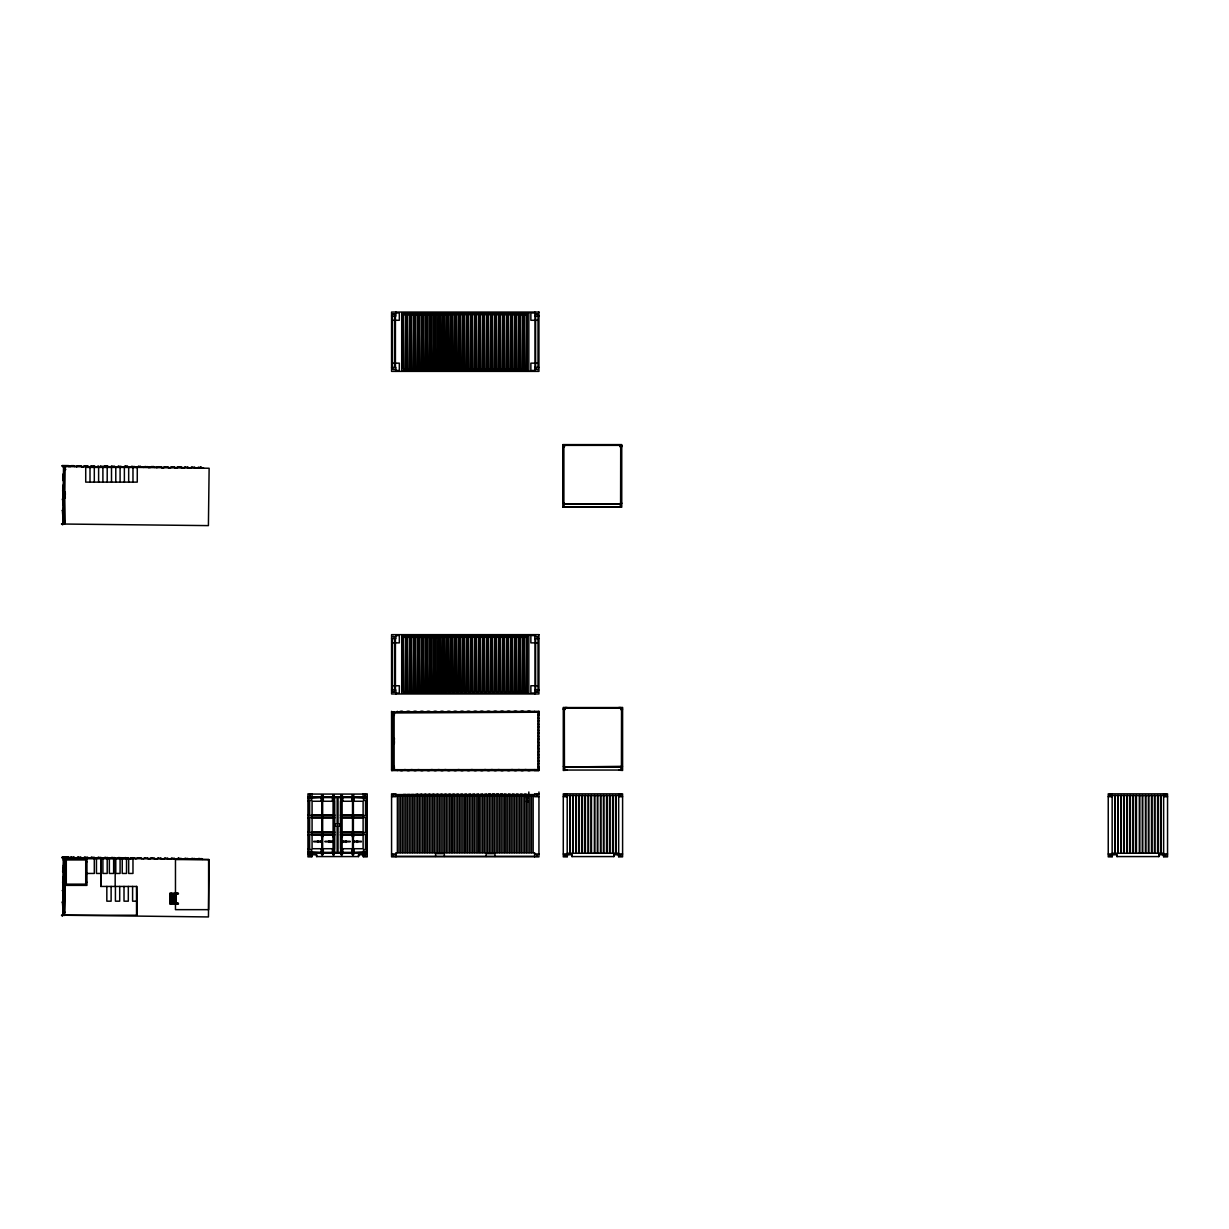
<?xml version="1.0" encoding="UTF-8"?>
<svg xmlns="http://www.w3.org/2000/svg" width="1229" height="1229" viewBox="0 0 1229 1229"><rect width="100%" height="100%" fill="white"/><g stroke="black" fill="none" stroke-linecap="round" stroke-linejoin="round"><path stroke-width="1.5" d="M64.968 466.329L62.157 465.637L63.862 466.528L62.602 466.39M63.708 496.393L63.754 494.043L62.894 494.043L62.879 496.163L63.739 496.163M62.848 521.511L63.524 523.769L62.956 520.804L64.953 520.819L64.277 524.03M62.894 510.035L63.785 509.497L62.203 510.358L63.754 511.648L62.879 511.648M63.555 491.431L63.14 490.033C61.066 490.709 65.444 493.505 63.724 498.759L63.032 498.221L63.923 498.006M63.155 497.714L63.017 496.424M63.017 496.117L63.048 494.043M63.294 492.199L63.954 491.032M63.247 480.923L63.416 480.923M63.263 479.31C65.352 478.05 61.727 479.756 64.092 479.756M62.925 523.093L63.171 495.717L63.954 495.717L62.925 523.093L64.922 523.17M63.263 494.703L63.509 467.327L64.277 467.327L63.263 494.703L65.26 494.795M64.185 469.616L63.493 466.651L64.169 468.91M64.676 523.907L64.707 466.544L65.629 469.632M64.292 523.108L64.953 520.819M64.599 498.022L65.245 495.733L65.291 498.022L64.323 498.098L64.753 520.743M64.63 494.719L64.584 492.43M64.937 469.632L64.891 467.343M64.261 469.616L65.552 469.708L64.661 469.708L64.4 492.353L65.291 492.43L65.337 494.719L64.553 494.719M65.398 857.873L64.722 915.236L208.454 916.942L209.13 859.578L62.141 857.719C65.229 855.476 60.206 859.317 65.675 857.658L64.277 915.359M62.141 857.719L63.539 857.627L62.249 857.627L62.956 856.966M62.679 914.975L63.462 912.824M63.724 901.994L62.909 900.811C62.833 900.857 61.65 902.777 62.879 902.977M63.77 882.99L63.14 881.362C61.051 882.053 65.444 884.819 63.724 890.088L63.739 889.55M63.155 889.043L63.017 887.753M63.247 872.252L63.416 872.252M63.263 870.639C65.89 869.087 60.82 871.146 63.247 871.714M63.355 858.088L63.324 860.192L64.169 860.239M65.029 915.236L62.925 914.422L63.247 887.046L62.817 915.098L62.956 912.133L64.953 912.148L64.062 912.072L64.323 889.427L65.214 889.35M64.553 886.048L63.263 886.032L63.493 857.965L64.185 860.945M68.486 466.574L68.594 465.607L62.249 465.545M69.362 466.59L67.795 465.699L70.314 466.498L71.973 465.653L70.314 466.498M64.292 914.437L64.246 912.148M64.599 889.35L65.245 887.061L63.247 886.969M64.63 886.048L64.584 883.759M64.891 858.672L65.552 860.961M67.887 857.811L67.902 856.936M68.486 857.903L68.594 856.936L62.249 856.874M69.362 857.919L67.795 857.903L68.594 856.936M100.962 873.312L100.809 886.447L136.895 886.447L137.202 915.236L64.676 915.236M101.27 873.312L100.809 886.447L101.101 858.303L102.284 858.211L100.64 857.32M203.707 468.203L200.388 467.189L202.032 468.08M64.707 466.544L209.13 468.249L208.408 525.613L61.465 524L63.324 524.015M309.647 851.712L321.906 852.373M63.094 882.453L63.954 882.361M312.058 854.985L311.859 856.582M316.514 854.985L316.575 856.582L358.607 856.582L358.668 854.985M567.337 856.582L567.399 854.985M614.024 854.985L613.947 856.582L571.915 856.582L571.854 854.985M1112.291 856.582L1112.368 854.985M1158.978 854.985L1158.916 856.582L1116.884 856.582L1116.808 854.985M63.908 480.401L64.185 473.933L63.34 473.918L62.817 479.663M63.201 485.194L63.739 490.817L64.046 485.209L63.201 485.194L63.063 491.416M63.708 479.54L64.185 473.933M63.601 490.801L64.046 485.209M64.092 871.084L64.046 865.247L62.802 871.023M63.908 871.714L63.34 865.247M63.078 882.145L63.201 876.523L64.046 876.538L63.063 882.745M62.295 915.805L61.465 915.328L64.983 915.359M61.849 524L62.648 524.844L62.479 523.892M63.847 499.42L62.725 499.588L63.493 499.85M63.724 510.696C64.231 526.795 61.604 506.532 63.37 511.126M63.862 890.718L62.541 890.702M62.172 915.636L62.479 915.221M63.201 871.469L63.739 870.608M403.312 794.533L406.123 794.533M407.337 794.533L410.163 794.533M411.377 794.533L414.188 794.533M415.417 794.533L417.875 793.965M419.458 794.533L421.9 793.965M423.483 794.533L425.941 793.965M427.523 794.533L429.981 793.965M431.563 794.533L434.021 793.965M435.604 794.533L438.046 793.965M439.629 794.533L442.087 793.965M443.669 794.533L446.127 793.965M447.709 794.533L450.167 793.965M451.75 794.533L454.208 793.965M455.775 794.533L458.233 793.965M459.815 794.533L462.273 793.965M463.855 794.533L466.313 793.965M467.896 794.533L470.354 793.965M471.921 794.533L474.379 793.965M475.961 794.533L478.419 793.965M480.001 794.533L482.459 793.965M484.042 794.533L486.5 793.965M61.849 915.328L62.817 915.405M564.941 444.729L564.388 446.803L562.928 446.803M63.201 480.14L63.739 479.279M63.002 499.588L62.971 505.227L62.618 499.527M62.433 902.04L62.833 907.816L63.37 902.455M78.041 465.73L76.382 466.59L78.748 465.73L82.143 466.651L80.499 465.745M84.801 465.806L83.142 466.667L85.508 465.806L88.903 466.728L87.259 465.837M91.56 465.899L89.901 466.743L92.267 465.883L95.662 466.805L94.019 465.914M98.32 465.975L96.661 466.82L105.648 466.052L103.973 466.912M111.701 466.129L110.042 466.989L112.407 466.129L115.803 467.051L114.159 466.144M118.46 466.206L116.801 467.066L119.167 466.206L122.562 467.128M123.269 467.143L125.635 466.283L121.855 467.128L120.918 466.237M131.703 466.375L130.028 467.22L132.394 466.375L135.789 467.281M136.557 467.297L138.923 466.452L135.098 467.281L134.145 466.39M144.976 466.528L143.317 467.389L145.683 466.528L149.078 467.435M149.784 467.466L152.15 466.605L148.371 467.45L147.434 466.544M158.218 466.682L156.544 467.542L158.91 466.682L162.305 467.604L160.661 466.697M164.978 466.759L163.303 467.619L165.669 466.759L169.064 467.681L167.421 466.79M171.737 466.851L170.078 467.696L172.444 466.851L175.839 467.757M176.684 467.773L179.05 466.928L175.132 467.757L174.195 466.866M185.118 467.005L183.459 467.865L185.809 467.005L189.205 467.926L187.561 467.02M191.878 467.081L190.218 467.942L192.584 467.081L195.979 468.003L194.336 467.097M198.637 467.158L196.978 468.019L201.095 467.189M71.282 856.982L69.607 857.827L71.973 856.982L75.368 857.888L73.725 856.997M78.041 857.059L76.382 857.919L78.748 857.059L82.143 857.98L80.499 857.074M84.801 857.135L83.142 857.996L85.508 857.135L88.903 858.057L87.259 857.151M91.56 857.212L89.901 858.072L92.267 857.212L95.662 858.134L94.019 857.243M98.32 857.304L96.661 858.149L99.027 857.304L101.577 858.211M104.941 857.381L103.282 858.226L105.648 857.381L109.043 858.288L107.399 857.396M111.701 857.458L110.042 858.318L112.407 857.458L115.803 858.38L114.159 857.473M118.46 857.535L116.801 858.395L119.167 857.535L122.562 858.456M123.269 858.472L125.635 857.612L121.855 858.456L120.918 857.565M131.703 857.688L130.028 858.549L132.394 857.688L135.789 858.61M136.557 858.625L138.923 857.765L135.098 858.61L134.145 857.719M144.976 857.857L143.317 858.702L145.683 857.857L149.078 858.764M149.784 858.779L152.15 857.934L148.371 858.764L147.434 857.873M158.218 858.011L156.544 858.871L158.91 858.011L162.305 858.933L160.661 858.026M164.978 858.088L163.303 858.948L165.669 858.088L169.064 859.01L167.421 858.119M171.737 858.165L170.078 859.025L172.444 858.165L175.839 859.086M176.684 859.102L179.05 858.257L175.132 859.086L174.195 858.195M185.118 858.334L183.459 859.194L185.809 858.334L189.205 859.24L187.561 858.349M191.878 858.41L190.218 859.271L192.584 858.41L195.979 859.332L194.336 858.426M198.637 858.487L196.978 859.348L199.344 858.487L202.739 859.409L201.095 858.518M537.887 721.254L538.87 720.808M537.887 727.338L538.87 726.892M537.903 733.421L538.901 732.976M537.887 739.489L538.87 739.059M537.903 745.726L538.901 745.281M537.887 751.81L538.87 751.365M537.887 757.894L538.87 757.448M537.887 763.977L538.87 763.532M63.048 479.279L63.247 480.385M62.802 510.88L62.833 516.503L62.418 510.68M63.631 890.948L62.971 896.555L63.493 891.179M62.141 915.421L63.324 915.328M363.707 798.573L367.241 798.128M363.707 815.61L367.241 815.15M363.707 832.632L367.241 832.187M363.707 849.669L367.241 849.208M311.475 800.356L307.941 800.755M311.475 817.393L307.941 817.792M311.475 834.414L307.941 834.814M311.475 851.451L307.941 851.851M392.619 724.987L393.019 726.631M392.619 736.263L393.019 737.892M392.619 745.327L393.003 750.919M63.662 505.227L63.631 499.619L62.971 505.227M62.971 896.555L62.94 890.948M62.802 902.209L63.678 907.816L63.355 902.224M74.677 466.559L73.033 465.668L77.074 466.59M108.336 466.974L106.693 466.068L110.748 466.989M62.141 466.39L63.263 466.39M128.338 467.204L126.695 466.313L130.735 467.22M141.612 467.358L139.968 466.467L144.023 467.389M101.577 466.882L100.64 465.991M154.839 467.527L153.195 466.621L157.251 467.542M181.754 467.834L180.11 466.943L184.15 467.865M63.109 492.199L63.816 492.199M63.985 492.337L65.291 492.43M63.002 497.714L63.847 497.714M63.017 500.372C65.367 500.741 60.605 499.389 62.986 498.744M62.833 516.503L63.678 516.487M65.705 857.873L63.585 858.595L63.263 886.032M127.386 857.642L129.03 858.533L124.943 857.612M140.674 857.796L142.318 858.687L138.216 857.781M153.902 857.95L155.545 858.841L151.444 857.934M180.801 858.272L182.445 859.163L178.359 858.257M64.261 860.945L65.552 861.037M65.367 861.037L64.4 883.682L65.291 883.759L63.985 883.666M63.109 883.528L63.816 883.528M63.002 889.043L63.847 889.043M63.923 889.335L63.032 889.55M63.017 891.701C65.352 892.07 60.605 890.733 62.986 890.073M62.833 907.816L63.678 907.816M395.907 312.98L399.317 312.98L399.317 320.277L392.497 320.277M534.815 312.98L530.867 312.98L530.867 320.277L538.025 320.277M391.575 316.007L395.907 316.007L395.907 312.058M538.947 316.007L534.815 316.007L534.815 312.058M392.497 363.154L399.317 363.154L399.317 370.451L395.907 370.451M538.025 363.154L530.867 363.154L530.867 370.451L534.815 370.451M391.575 367.425L395.907 367.425L395.907 371.373M538.947 367.425L534.815 367.425L534.815 371.373M562.928 445.359L621.659 445.359M621.659 446.803L620.199 446.803L619.646 444.729M562.928 503.122L564.003 503.122M620.584 503.122L621.659 503.122M562.928 503.276L564.234 503.414M620.353 503.414L621.659 503.276M564.142 503.921L620.445 503.921M564.142 503.998L620.445 503.998M395.907 635.577L399.317 635.577L399.317 642.875L392.497 642.875M534.815 635.577L530.867 635.577L530.867 642.875L538.025 642.875M391.575 638.604L395.907 638.604L395.907 634.656M538.947 638.604L534.815 638.604L534.815 634.656M392.497 685.751L399.317 685.751L399.317 693.048L395.907 693.048M538.025 685.751L530.867 685.751L530.867 693.048L534.815 693.048M391.575 690.022L395.907 690.022L395.907 693.97M538.947 690.022L534.815 690.022L534.815 693.97M622.488 708.181L563.374 708.181L563.466 709.548L564.833 709.64L565.401 707.551L620.476 707.551L621.137 709.548L622.396 709.548M563.466 709.548L564.741 709.548M622.488 709.64L621.029 709.64L621.029 708.181M391.575 712.098L394.401 712.098M534.615 712.129L531.481 712.129A3.764 3.764 0 0 0 526.427 712.129A3.702 3.702 0 0 1 524.722 712.129A3.764 3.764 0 0 0 519.652 712.129A3.702 3.702 0 0 1 517.962 712.129A3.764 3.764 0 0 0 512.892 712.129A3.702 3.702 0 0 1 511.187 712.129A3.764 3.764 0 0 0 506.133 712.129L504.581 712.129A3.764 3.764 0 0 0 499.512 712.129A3.702 3.702 0 0 1 497.806 712.129A3.764 3.764 0 0 0 492.752 712.129A3.702 3.702 0 0 1 491.047 712.129A3.764 3.764 0 0 0 485.993 712.129A3.702 3.702 0 0 1 484.287 712.129A3.764 3.764 0 0 0 479.233 712.129L477.82 712.129A3.764 3.764 0 0 0 472.75 712.129A3.702 3.702 0 0 1 471.045 712.129A3.764 3.764 0 0 0 465.991 712.129L464.531 712.129A3.764 3.764 0 0 0 459.477 712.129A3.702 3.702 0 0 1 457.772 712.129A3.764 3.764 0 0 0 452.702 712.129L451.304 712.129A3.764 3.764 0 0 0 446.235 712.129A3.702 3.702 0 0 1 444.529 712.129A3.764 3.764 0 0 0 439.475 712.129A3.702 3.702 0 0 1 437.77 712.129A3.764 3.764 0 0 0 432.716 712.129A3.702 3.702 0 0 1 431.01 712.129A3.764 3.764 0 0 0 425.956 712.129L424.389 712.129A3.764 3.764 0 0 0 419.335 712.129A3.702 3.702 0 0 1 417.63 712.129A3.764 3.764 0 0 0 412.575 712.129A3.702 3.702 0 0 1 410.87 712.129A3.764 3.764 0 0 0 405.8 712.129A3.702 3.702 0 0 1 402.451 711.253A3.764 3.764 0 0 0 399.041 712.129L397.32 712.129L397.32 711.253L397.213 712.221M394.325 713.035L393.019 712.958L393.019 740.396L394.325 740.396L394.401 738.107M392.834 714.617L392.927 712.344M537.887 715.094L538.87 715.186L538.855 711.345L391.667 712.006M393.019 715.386L394.325 715.309L394.401 713.035M393.019 738.107L394.325 738.03M394.325 741.348L393.019 741.425L393.019 768.786M392.804 743.407L392.804 742.132M393.019 743.775L394.325 743.699L394.401 741.425M393.019 743.914L392.619 745.557M393.019 755.19L392.619 756.834M564.449 766.343L563.374 766.343L564.695 766.635M621.428 766.343L622.488 766.343L621.183 766.635M393.019 766.42L394.325 766.497L394.401 768.786M537.887 766.619L538.87 766.619M537.887 766.712L538.855 766.712L538.855 770.46L534.723 770.46M392.834 767.203L392.927 769.477M393.019 768.862L394.325 768.786M391.575 769.707L537.887 769.584L537.887 712.221L394.125 712.958M391.667 770.568L538.855 770.568M488.435 793.965L490.525 793.965M492.476 793.965L494.565 793.965M496.501 793.965L498.605 793.965M500.541 793.965L502.646 793.965M504.581 793.965L507.039 794.533M508.622 793.965L511.08 794.533M512.662 793.965L515.105 794.533M516.687 793.965L519.145 794.533M520.727 793.965L523.185 794.533M524.768 793.965L527.226 794.533M538.947 793.842L534.615 793.842L534.615 796.699L538.947 796.699M312.074 794.072L363.108 794.072M395.907 794.595L534.615 794.595M321.399 795.178L323.058 795.178M332.675 795.178L334.334 795.178M340.848 795.178L342.507 795.178M352.124 795.178L353.783 795.178M567.199 795.516L618.679 795.516M1112.153 795.516L1163.633 795.516M395.907 796.054L534.615 796.054M321.399 796.284L323.058 796.284M332.675 796.284L334.334 796.284M340.848 796.284L342.507 796.284M352.124 796.284L353.783 796.284M307.941 796.761L321.906 796.761M322.551 796.761L333.182 796.761M333.827 796.761L341.355 796.761M342 796.761L352.631 796.761M353.276 796.761L367.241 796.761M391.575 796.699L395.907 796.699L395.907 793.842L391.575 793.842L391.575 856.874L395.907 856.874L395.907 852.742L534.615 852.742L534.615 856.874L538.947 856.874L538.947 791.968M563.281 796.699L567.199 796.699M618.679 796.699L622.596 796.699M1108.235 796.699L1112.153 796.699M1163.633 796.699L1167.55 796.699M321.906 797.606L309.631 798.266M322.551 797.606L333.182 797.606M333.827 797.606L337.161 797.606L337.161 823.768M341.355 797.606L338.036 797.606L338.036 823.768M342 797.606L352.631 797.606M353.276 797.606L365.551 798.266M526.427 797.805L528.071 797.805M307.941 798.128L311.475 798.573M321.399 798.067L323.058 798.067M332.675 797.944L334.334 797.944M340.848 797.944L342.507 797.944M352.124 798.067L353.783 798.067M526.719 798.297L527.779 798.297M526.565 800.509L527.932 800.509M332.675 800.939L334.334 800.939M340.848 800.939L342.507 800.939M367.241 800.755L363.707 800.356M321.399 801.062L323.058 801.062M352.124 801.062L353.783 801.062M321.906 801.262L312.074 801.262L312.074 848.717L321.906 848.717M322.551 801.262L333.182 801.262M333.827 801.262L334.718 801.262L334.718 848.717L333.827 848.717M341.355 801.262L340.464 801.262L340.464 848.717L341.355 848.717M342 801.262L352.631 801.262M353.276 801.262L363.108 801.262L363.108 848.717L353.276 848.717M526.719 801.385L527.779 801.385M526.427 801.692L528.071 801.692M312.074 814.842L321.906 814.842M322.551 814.842L333.182 814.842M333.827 814.842L334.718 814.842M340.464 814.842L341.355 814.842M342 814.842L352.631 814.842M353.276 814.842L363.108 814.842M307.941 815.15L311.475 815.61M312.074 815.626L321.906 815.626M322.551 815.626L333.182 815.626M333.827 815.626L334.718 815.626M340.464 815.626L341.355 815.626M342 815.626L352.631 815.626M353.276 815.626L363.108 815.626M312.074 817.331L321.906 817.331M322.551 817.331L333.182 817.331M333.827 817.331L334.718 817.331M340.464 817.331L341.355 817.331M342 817.331L352.631 817.331M353.276 817.331L363.108 817.331M367.241 817.792L363.707 817.393M312.074 818.099L321.906 818.099M322.551 818.099L333.182 818.099M333.827 818.099L334.718 818.099M340.464 818.099L341.355 818.099M342 818.099L352.631 818.099M353.276 818.099L363.108 818.099M312.074 831.879L321.906 831.879M322.551 831.879L333.182 831.879M333.827 831.879L334.718 831.879M340.464 831.879L341.355 831.879M342 831.879L352.631 831.879M353.276 831.879L363.108 831.879M307.941 832.187L311.475 832.632M312.074 832.647L321.906 832.647M322.551 832.647L333.182 832.647M333.827 832.647L334.718 832.647M340.464 832.647L341.355 832.647M342 832.647L352.631 832.647M353.276 832.647L363.108 832.647M312.074 834.353L321.906 834.353M322.551 834.353L333.182 834.353M333.827 834.353L334.718 834.353M340.464 834.353L341.355 834.353M342 834.353L352.631 834.353M353.276 834.353L363.108 834.353M367.241 834.814L363.707 834.414M312.074 835.136L321.906 835.136M322.551 835.136L333.182 835.136M333.827 835.136L334.718 835.136M340.464 835.136L341.355 835.136M342 835.136L352.631 835.136M353.276 835.136L363.108 835.136M321.399 835.459L323.058 835.459M332.675 835.459L334.334 835.459M340.848 835.459L342.507 835.459M352.124 835.459L353.783 835.459M321.399 836.611L323.058 836.611M332.675 836.611L334.334 836.611M340.848 836.611L342.507 836.611M352.124 836.611L353.783 836.611M321.906 840.805L320.999 840.805L320.999 842.311L321.906 842.311M333.182 840.805L332.276 840.805L332.276 842.311L333.182 842.311M342 840.805L342.906 840.805L342.906 842.311L342 842.311M353.276 840.805L354.182 840.805L354.182 842.311L353.276 842.311M313.779 841.266L317.635 841.266M318.526 841.266L320.999 841.266M325.055 841.266L328.911 841.266M329.787 841.266L332.276 841.266M342.906 841.266L345.395 841.266M346.271 841.266L350.127 841.266M354.182 841.266L356.671 841.266M357.547 841.266L361.403 841.266M313.779 841.85L320.999 841.85M325.055 841.85L332.276 841.85M342.906 841.85L350.127 841.85M354.182 841.85L361.403 841.85M322.551 848.717L333.182 848.717M342 848.717L352.631 848.717M321.399 849.024L323.058 849.024M332.675 849.055L334.334 849.055M340.848 849.055L342.507 849.055M352.124 849.024L353.783 849.024M307.941 849.208L311.475 849.669M367.241 851.851L363.707 851.451M321.399 852.02L323.058 852.02M332.675 852.035L334.334 852.035M340.848 852.035L342.507 852.035M352.124 852.02L353.783 852.02M322.551 852.373L333.182 852.373M333.827 852.373L337.161 852.373L337.161 826.211M341.355 852.373L338.036 852.373L338.036 826.211M342 852.373L352.631 852.373M353.276 852.373L365.535 851.712M308.786 853.218L321.906 853.218M322.551 853.218L333.182 853.218M333.827 853.218L341.355 853.218M342 853.218L352.631 853.218M353.276 853.218L366.396 853.218M567.199 853.218L618.679 853.218M1112.153 853.218L1163.633 853.218M321.399 853.602L323.058 853.602M332.675 853.602L334.334 853.602M340.848 853.602L342.507 853.602M352.124 853.602L353.783 853.602M307.941 854.001L311.859 854.001L311.859 856.874L307.941 856.874L307.941 793.842L312.074 793.842L312.074 796.761M367.241 854.001L363.323 854.001L363.323 856.874L367.241 856.874L367.241 793.842L363.108 793.842L363.108 796.761M391.575 854.001L395.907 854.001M534.615 854.001L538.947 854.001M563.281 854.001L567.199 854.001M618.679 854.001L622.596 854.001M1108.235 854.001L1112.153 854.001M1163.633 854.001L1167.55 854.001M321.399 854.708L323.058 854.708M332.675 854.708L334.334 854.708M340.848 854.708L342.507 854.708M352.124 854.708L353.783 854.708M311.859 854.769L316.713 854.769L316.713 856.582M363.323 854.769L358.469 854.769L358.469 856.582M567.199 854.769L572.053 854.769L572.053 856.582M618.679 854.769L613.809 854.769L613.809 856.582M1112.153 854.769L1117.023 854.769L1117.023 856.582M1163.633 854.769L1158.763 854.769L1158.763 856.582M395.907 856.444L534.615 856.444M363.323 856.582L363.123 854.985M395.907 856.582L534.615 856.582M618.679 856.582L618.464 854.985M1163.633 856.582L1163.417 854.985M65.06 859.947L85.723 859.947M85.723 861.79L86.952 861.79M85.723 873.45L94.31 873.45L94.31 858.733M85.723 882.299L86.952 882.299M65.06 884.143L85.723 884.143M176.884 893.667L174.764 893.667L174.733 903.207M169.879 894.067L178.374 894.067L178.374 893.145L169.879 893.145L169.879 904.191L178.374 904.191L178.374 903.269L169.879 903.269M136.895 901.18L132.594 901.18L132.594 886.447M174.764 902.869L177.621 902.823M71.282 465.653L73.725 465.668M104.941 466.052L107.399 466.068M124.943 466.283L127.386 466.313M138.216 466.452L140.674 466.467M151.444 466.605L153.902 466.621M178.359 466.928L180.801 466.943M81.437 466.651L83.833 466.667M88.196 466.728L90.608 466.743M94.956 466.805L97.368 466.82M115.096 467.051L117.508 467.066M121.855 467.128L123.975 467.143M135.098 467.281L137.249 467.297M148.371 467.45L150.491 467.466M161.613 467.604L164.01 467.619M168.373 467.681L170.77 467.696M175.132 467.757L177.391 467.773M188.513 467.926L190.91 467.942M195.273 468.003L197.669 468.019M63.585 467.266L65.583 467.343M63.247 495.656L65.245 495.733M63.217 498.006L65.214 498.098M63.032 498.221L63.739 498.221M68.501 857.028L62.233 857.565M63.217 889.335L65.214 889.427M63.34 473.918L63.693 480.155M63.724 498.759L62.94 498.989M63.432 499.588L63.862 499.204M63.462 890.933L63.862 890.533M537.887 717.844L538.87 718.289M537.887 723.927L538.87 724.357M537.887 730.011L538.87 730.441M537.903 736.094L538.901 736.524M537.887 742.316L538.87 742.762M537.903 748.4L538.901 748.845M537.887 754.483L538.87 754.913M537.887 760.567L538.87 760.997M392.942 742.055L392.65 739.735L392.804 741.824M63.739 887.492L62.894 887.538L62.894 885.372L63.754 885.372L63.708 887.707M136.511 886.447L136.542 915.236M1163.633 793.842L1163.633 856.874L1167.55 856.874L1167.55 793.842L1108.235 793.842L1108.235 856.874L1112.153 856.874L1112.153 793.842M1160.975 795.516L1160.975 853.218M1160.545 795.516L1160.545 853.218M1158.01 795.516L1158.01 853.218M1157.58 795.516L1157.58 853.218M1154.907 795.516L1154.907 853.218M1154.461 795.516L1154.461 853.218M1151.926 795.516L1151.926 853.218M1151.496 795.516L1151.496 853.218M1148.823 795.516L1148.823 853.218M1148.378 795.516L1148.378 853.218M1145.843 795.516L1145.843 853.218M1145.413 795.516L1145.413 853.218M1142.74 795.516L1142.74 853.218M1142.294 795.516L1142.294 853.218M1139.775 795.516L1139.775 853.218M1139.329 795.516L1139.329 853.218M1136.456 795.516L1136.456 853.218M1136.026 795.516L1136.026 853.218M1133.491 795.516L1133.491 853.218M1133.046 795.516L1133.046 853.218M1130.373 795.516L1130.373 853.218M1129.943 795.516L1129.943 853.218M1127.408 795.516L1127.408 853.218M1126.978 795.516L1126.978 853.218M1124.289 795.516L1124.289 853.218M1123.859 795.516L1123.859 853.218M1121.324 795.516L1121.324 853.218M1120.894 795.516L1120.894 853.218M1118.221 795.516L1118.221 853.218M1117.775 795.516L1117.775 853.218M1115.241 795.516L1115.241 853.218M1114.811 795.516L1114.811 853.218M622.151 770.045L563.712 770.045M621.551 445.451L621.551 446.711M621.536 709.64L621.428 770.045M621.275 770.045L621.121 766.343L564.756 767.034M620.706 446.803L620.584 506.794M620.292 445.451L620.292 446.711M620.445 503.276L620.445 506.794M620.292 503.798L564.295 503.798M618.679 707.551L622.596 707.428L622.596 770.46L618.648 770.184M618.679 793.842L618.679 856.874L622.596 856.874L622.596 793.842L563.281 793.842L563.281 856.874L567.199 856.874L567.199 793.842M617.834 506.947L621.751 507.224L621.751 444.606L562.836 444.606L562.836 507.224L566.753 506.947M616.021 795.516L616.021 853.218M615.575 795.516L615.575 853.218M613.056 795.516L613.056 853.218M612.61 795.516L612.61 853.218M609.937 795.516L609.937 853.218M609.507 795.516L609.507 853.218M606.972 795.516L606.972 853.218M606.527 795.516L606.527 853.218M603.854 795.516L603.854 853.218M603.424 795.516L603.424 853.218M600.889 795.516L600.889 853.218M600.443 795.516L600.443 853.218M597.77 795.516L597.77 853.218M597.34 795.516L597.34 853.218M594.805 795.516L594.805 853.218M594.375 795.516L594.375 853.218M591.502 795.516L591.502 853.218M591.057 795.516L591.057 853.218M588.537 795.516L588.537 853.218M588.092 795.516L588.092 853.218M585.419 795.516L585.419 853.218M584.973 795.516L584.973 853.218M582.454 795.516L582.454 853.218M582.008 795.516L582.008 853.218M579.335 795.516L579.335 853.218M578.89 795.516L578.89 853.218M576.37 795.516L576.37 853.218M575.925 795.516L575.925 853.218M573.252 795.516L573.252 853.218M572.822 795.516L572.822 853.218M570.287 795.516L570.287 853.218M569.841 795.516L569.841 853.218M567.199 707.551L563.281 707.428L563.281 770.46L567.214 770.184M564.587 766.481L564.587 770.045M564.326 709.64L564.449 770.045M564.003 503.276L564.142 506.794M563.881 446.803L563.881 503.122M563.036 445.451L563.005 503.122M538.947 711.253L538.947 770.46M538.025 316.007L538.025 367.425M538.025 638.604L538.025 690.022M535.598 316.007L535.598 367.425M535.598 638.604L535.598 690.022M535.107 316.007L535.107 367.425M535.107 638.604L535.107 690.022M534.615 711.33L534.723 712.221M534.723 769.584L534.615 770.491M533.156 796.054L533.156 852.742M531.481 796.054L531.481 852.742M529.822 796.054L529.822 852.742M528.823 791.968L528.823 794.595M528.071 796.054L528.071 852.742M526.427 796.054L526.427 852.742M524.722 796.054L524.722 852.742M523.062 796.054L523.062 852.742M521.311 796.054L521.311 852.742M519.652 796.054L519.652 852.742M517.962 796.054L517.962 852.742M516.303 796.054L516.303 852.742M514.552 796.054L514.552 852.742M512.892 796.054L512.892 852.742M511.187 796.054L511.187 852.742M509.543 796.054L509.543 852.742M507.792 796.054L507.792 852.742M506.133 796.054L506.133 852.742M504.581 796.054L504.581 852.742M502.922 796.054L502.922 852.742M501.171 796.054L501.171 852.742M499.512 796.054L499.512 852.742M497.806 796.054L497.806 852.742M496.163 796.054L496.163 852.742M494.949 856.444L494.949 853.617L486.177 853.617L486.177 856.444M494.411 796.054L494.411 852.742M492.752 796.054L492.752 852.742M491.047 796.054L491.047 852.742M489.388 796.054L489.388 852.742M487.636 796.054L487.636 852.742M485.993 796.054L485.993 852.742M484.287 796.054L484.287 852.742M482.628 796.054L482.628 852.742M480.877 796.054L480.877 852.742M479.233 796.054L479.233 852.742M477.82 796.054L477.82 852.742M476.161 796.054L476.161 852.742M474.409 796.054L474.409 852.742M472.75 796.054L472.75 852.742M471.045 796.054L471.045 852.742M469.401 796.054L469.401 852.742M467.65 796.054L467.65 852.742M465.991 796.054L465.991 852.742M464.531 796.054L464.531 852.742M462.872 796.054L462.872 852.742M461.121 796.054L461.121 852.742M459.477 796.054L459.477 852.742M457.772 796.054L457.772 852.742M456.113 796.054L456.113 852.742M454.361 796.054L454.361 852.742M452.702 796.054L452.702 852.742M451.304 796.054L451.304 852.742M449.645 796.054L449.645 852.742M447.894 796.054L447.894 852.742M446.235 796.054L446.235 852.742M444.529 796.054L444.529 852.742M444.345 856.444L444.345 853.617L435.588 853.617L435.588 856.444M442.886 796.054L442.886 852.742M441.134 796.054L441.134 852.742M439.475 796.054L439.475 852.742M437.77 796.054L437.77 852.742M436.111 796.054L436.111 852.742M434.359 796.054L434.359 852.742M432.716 796.054L432.716 852.742M431.01 796.054L431.01 852.742M429.351 796.054L429.351 852.742M427.6 796.054L427.6 852.742M425.956 796.054L425.956 852.742M424.389 796.054L424.389 852.742M422.745 796.054L422.745 852.742M420.979 796.054L420.979 852.742M419.335 796.054L419.335 852.742M417.63 796.054L417.63 852.742M415.97 796.054L415.97 852.742M414.219 796.054L414.219 852.742M412.575 796.054L412.575 852.742M410.87 796.054L410.87 852.742M409.211 796.054L409.211 852.742M407.46 796.054L407.46 852.742M405.8 796.054L405.8 852.742M404.095 796.054L404.095 852.742M402.451 796.054L402.451 852.742M400.7 796.054L400.7 852.742M399.041 796.054L399.041 852.742M397.32 770.568L397.32 769.692L391.667 770.46L394.401 769.707M397.366 796.054L397.366 852.742M395.415 316.007L395.415 367.425M395.415 638.604L395.415 690.022M394.924 316.007L394.924 367.425M394.924 638.604L394.924 690.022M394.125 715.386L394.125 738.03M394.125 743.775L394.125 766.42M392.497 316.007L392.497 367.425M392.497 638.604L392.497 690.022M391.575 711.345L391.575 770.46M366.396 796.761L366.396 853.955M365.551 800.632L365.551 815.303M365.551 817.669L365.551 832.325M365.551 834.691L365.551 849.362M363.507 798.819L363.507 800.125M363.507 815.841L363.507 817.147M363.507 832.878L363.507 834.184M363.507 849.9L363.507 851.205M357.547 840.728L357.547 842.387M356.671 840.728L356.671 842.387M354.029 798.312L354.029 800.816M354.029 849.27L354.029 851.774M353.384 795.178L353.384 854.708M352.523 795.178L352.523 854.708M351.878 798.312L351.878 800.816M351.878 849.27L351.878 851.774M346.271 840.728L346.271 842.387M345.395 840.728L345.395 842.387M342.753 798.189L342.753 800.693M342.753 849.285L342.753 851.789M342.108 795.178L342.108 854.708M341.247 795.178L341.247 854.708M340.617 798.189L340.617 800.693M340.617 849.285L340.617 851.789M334.565 798.189L334.565 800.693M334.565 849.285L334.565 851.789M333.935 795.178L333.935 854.708M333.074 795.178L333.074 854.708M332.429 798.189L332.429 800.693M332.429 849.285L332.429 851.789M329.787 840.728L329.787 842.387M328.911 840.728L328.911 842.387M323.304 798.312L323.304 800.816M323.304 849.27L323.304 851.774M322.659 795.178L322.659 854.708M321.798 795.178L321.798 854.708M321.153 798.312L321.153 800.816M321.153 849.27L321.153 851.774M318.526 840.728L318.526 842.387M317.635 840.728L317.635 842.387M311.674 798.819L311.674 800.125M311.674 815.841L311.674 817.147M311.674 832.878L311.674 834.184M311.674 849.9L311.674 851.205M309.631 800.632L309.631 815.303M309.631 817.669L309.631 832.325M309.631 834.691L309.631 849.362M308.786 796.761L308.786 853.955M177.16 893.145L177.16 894.067M177.16 903.269L177.16 904.191M176.223 893.621L176.162 902.869M175.977 893.667L175.977 902.869M175.67 893.667L175.67 902.869M174.948 893.667L174.917 903.207M173.519 894.005L173.704 903.207M173.274 894.067L173.458 903.269M172.982 894.067L172.797 903.269M172.552 894.005L172.552 903.207M172.244 894.067L172.244 903.269M171.999 894.067L172.06 903.269M171.83 894.067L171.83 903.269M171.522 894.005L171.522 903.207M171.338 894.005L171.277 903.269M171.092 893.145L171.092 904.191M170.785 894.067L170.785 903.269M170.616 894.067L170.616 903.269M170.063 894.067L170.063 903.269M132.978 467.404L132.978 482.121M128.676 467.404L128.676 482.121M128.676 858.733L128.676 873.45L132.978 873.45L132.978 858.733L65.06 858.733L65.06 885.372L86.952 885.372L86.952 858.733M128.308 886.447L128.308 901.18L124.006 901.18L124.006 886.447M126.526 858.733L126.526 873.45L122.239 873.45L122.239 858.733M124.375 467.404L124.375 482.121M120.089 467.404L120.089 482.121M120.089 858.733L120.089 873.45L115.787 873.45L115.787 858.733M119.705 886.447L119.705 901.18L115.418 901.18L115.418 886.447M115.787 467.404L115.787 482.121M115.173 858.733L115.173 885.372M113.636 858.733L113.636 873.45L109.35 873.45L109.35 858.733M111.501 467.404L111.501 482.121M111.117 886.447L111.117 901.18L106.831 901.18L106.831 886.447M107.2 467.404L107.2 482.121M107.2 858.733L107.2 873.45L102.898 873.45L102.898 858.733M102.898 467.404L102.898 482.121M100.747 858.733L100.747 873.45L96.461 873.45L96.461 858.733M98.612 467.404L98.612 482.121M94.31 467.404L94.31 482.121M90.009 467.404L90.009 482.121M85.723 858.733L85.723 885.372M66.289 859.947L66.289 884.143M531.481 769.692A3.764 3.764 0 0 1 526.427 769.692A3.702 3.702 0 0 0 524.722 769.692A3.764 3.764 0 0 1 519.652 769.692A3.702 3.702 0 0 0 517.962 769.692A3.764 3.764 0 0 1 512.892 769.692A3.702 3.702 0 0 0 511.187 769.692A3.764 3.764 0 0 1 506.133 769.692M504.581 769.692A3.764 3.764 0 0 1 499.512 769.692A3.702 3.702 0 0 0 497.806 769.692A3.764 3.764 0 0 1 492.752 769.692A3.702 3.702 0 0 0 491.047 769.692A3.764 3.764 0 0 1 485.993 769.692A3.702 3.702 0 0 0 484.287 769.692A3.764 3.764 0 0 1 479.233 769.692M477.82 769.692A3.764 3.764 0 0 1 472.75 769.692A3.702 3.702 0 0 0 471.045 769.692A3.764 3.764 0 0 1 465.991 769.692M399.041 769.692A3.764 3.764 0 0 0 402.451 770.568A3.702 3.702 0 0 1 405.8 769.692A3.764 3.764 0 0 0 410.87 769.692A3.702 3.702 0 0 1 412.575 769.692A3.764 3.764 0 0 0 417.63 769.692A3.702 3.702 0 0 1 419.335 769.692A3.764 3.764 0 0 0 424.389 769.692M425.956 769.692A3.764 3.764 0 0 0 431.01 769.692A3.702 3.702 0 0 1 432.716 769.692A3.764 3.764 0 0 0 437.77 769.692A3.702 3.702 0 0 1 439.475 769.692A3.764 3.764 0 0 0 444.529 769.692A3.702 3.702 0 0 1 446.235 769.692A3.764 3.764 0 0 0 451.304 769.692M452.702 769.692A3.764 3.764 0 0 0 457.772 769.692A3.702 3.702 0 0 1 459.477 769.692A3.764 3.764 0 0 0 464.531 769.692M403.281 314.424L403.281 368.93L405.171 369.914L406.154 368.93L406.154 314.486L405.247 313.518L403.296 314.271M403.604 314.732L403.604 368.639L405.217 369.253L405.816 314.778L403.619 314.655M407.321 314.424L407.306 368.93L409.211 369.914L410.179 368.93L410.179 314.486L409.288 313.518L407.337 314.271M407.644 314.732L407.644 368.639L409.242 369.253L409.856 314.778L407.659 314.655M411.346 314.424L411.346 368.93L413.251 369.914L414.219 368.93L414.219 314.486L413.328 313.518L411.377 314.271M411.684 314.732L411.684 368.639L413.282 369.253L413.896 314.778L411.7 314.655M403.281 637.021L403.281 691.528L405.171 692.511L406.154 691.528L406.154 637.083L405.247 636.115L403.296 636.868M415.387 314.424L415.387 368.93L417.292 369.914L418.259 368.93L418.259 314.486L417.353 313.518L415.417 314.271M403.604 637.329L403.604 691.236L405.217 691.85L405.816 637.375L403.619 637.298M415.725 314.732L415.709 368.639L417.322 369.253L417.937 314.778L415.725 314.655M407.321 637.021L407.306 691.528L409.211 692.511L410.179 691.528L410.179 637.083L409.288 636.115L407.337 636.868M419.427 314.424L419.427 368.93L421.317 369.914L422.3 368.93L422.3 314.486L421.393 313.518L419.442 314.271M407.644 637.329L407.644 691.236L409.242 691.85L409.856 637.375L407.644 637.298M419.75 314.732L419.75 368.639L421.363 369.253L421.962 314.778L419.765 314.655M411.346 637.021L411.346 691.528L413.251 692.511L414.219 691.528L414.219 637.083L413.328 636.115L411.377 636.868M423.467 314.424L423.467 368.93L425.357 369.914L426.325 368.93L426.325 314.486L425.434 313.518L423.483 314.271M411.684 637.329L411.684 691.236L413.282 691.85L413.896 637.375L411.684 637.298M423.79 314.732L423.79 368.639L425.388 369.253L426.002 314.778L423.805 314.655M415.387 637.021L415.387 691.528L417.292 692.511L418.259 691.528L418.259 637.083L417.353 636.115L415.417 636.868M427.492 314.424L427.492 368.93L429.397 369.914L430.365 368.93L430.365 314.486L429.474 313.518L427.523 314.271M415.725 637.329L415.709 691.236L417.322 691.85L417.937 637.375L415.725 637.298M427.83 314.732L427.83 368.639L429.428 369.253L430.042 314.778L427.846 314.655M419.427 637.021L419.427 691.528L421.317 692.511L422.3 691.528L422.3 637.083L421.393 636.115L419.442 636.868M431.533 314.424L431.533 368.93L433.438 369.914L434.405 368.93L434.405 314.486L433.499 313.518L431.563 314.271M419.75 637.329L419.75 691.236L421.363 691.85L421.962 637.375L419.765 637.298M431.871 314.732L431.855 368.639L433.468 369.253L434.083 314.778L431.871 314.655M423.467 637.021L423.467 691.528L425.357 692.511L426.325 691.528L426.325 637.083L425.434 636.115L423.483 636.868M435.573 314.424L435.573 368.93L437.463 369.914L438.446 368.93L438.446 314.486L437.539 313.518L435.588 314.271M423.79 637.329L423.79 691.236L425.388 691.85L426.002 637.375L423.79 637.298M435.896 314.732L435.896 368.639L437.509 369.253L438.108 314.778L435.911 314.655M427.492 637.021L427.492 691.528L429.397 692.511L430.365 691.528L430.365 637.083L429.474 636.115L427.523 636.868M439.613 314.424L439.613 368.93L441.503 369.914L442.471 368.93L442.471 314.486L441.657 313.533L439.629 314.271M427.83 637.329L427.83 691.236L429.428 691.85L430.042 637.375L427.83 637.298M439.936 314.732L439.936 368.639L441.534 369.253L442.148 314.778L439.951 314.655M431.533 637.021L431.533 691.528L433.438 692.511L434.405 691.528L434.405 637.083L433.499 636.115L431.563 636.868M443.654 314.424L443.638 368.93L445.543 369.914L446.511 368.93L446.511 314.486L445.681 313.533L443.669 314.271M431.871 637.329L431.855 691.236L433.468 691.85L434.083 637.375L431.871 637.298M443.976 314.732L443.976 368.639L445.574 369.253L446.188 314.778L443.992 314.655M435.573 637.021L435.573 691.528L437.463 692.511L438.446 691.528L438.446 637.083L437.539 636.115L435.588 636.868M447.679 314.424L447.679 368.93L449.584 369.914L450.551 368.93L450.551 314.486L449.722 313.533L447.709 314.271M435.896 637.329L435.896 691.236L437.509 691.85L438.108 637.375L435.911 637.298M448.017 314.732L448.001 368.639L449.614 369.253L450.229 314.778L448.017 314.655M439.613 637.021L439.613 691.528L441.503 692.511L442.471 691.528L442.471 637.083L441.657 636.13L439.629 636.868M451.719 314.424L451.719 368.93L453.609 369.914L454.592 368.93L454.592 314.486L453.762 313.533L451.734 314.271M439.936 637.329L439.936 691.236L441.534 691.85L442.148 637.375L439.936 637.298M452.042 314.732L452.042 368.639L453.655 369.253L454.254 314.778L452.057 314.655M443.654 637.021L443.638 691.528L445.543 692.511L446.511 691.528L446.511 637.083L445.681 636.13L443.669 636.868M455.759 314.424L455.759 368.93L457.649 369.914L458.632 368.93L458.632 314.486L457.802 313.533L455.775 314.271M443.976 637.329L443.976 691.236L445.574 691.85L446.188 637.375L443.976 637.298M456.082 314.732L456.082 368.639L457.695 369.253L458.294 314.778L456.097 314.655M447.679 637.021L447.679 691.528L449.584 692.511L450.551 691.528L450.551 637.083L449.722 636.13L447.709 636.868M459.8 314.424L459.784 368.93L461.689 369.914L462.657 368.93L462.657 314.486L461.827 313.533L459.815 314.271M448.017 637.329L448.001 691.236L449.614 691.85L450.229 637.375L448.017 637.298M460.122 314.732L460.122 368.639L461.72 369.253L462.334 314.778L460.138 314.655M451.719 637.021L451.719 691.528L453.609 692.511L454.592 691.528L454.592 637.083L453.762 636.13L451.734 636.868M463.825 314.424L463.825 368.93L465.73 369.914L466.697 368.93L466.697 314.486L465.73 313.518L463.84 314.347M452.042 637.329L452.042 691.236L453.655 691.85L454.254 637.375L452.057 637.298M464.163 314.732L464.163 368.639L465.76 369.253L466.375 314.778L464.178 314.655M455.759 637.021L455.759 691.528L457.649 692.511L458.632 691.528L458.632 637.083L457.802 636.13L455.775 636.868M467.865 314.424L467.865 368.93L469.755 369.914L470.738 368.93L470.738 314.486L469.755 313.518L467.88 314.347M456.082 637.329L456.082 691.236L457.695 691.85L458.294 637.375L456.082 637.298M468.188 314.732L468.188 368.639L469.801 369.253L470.4 314.778L468.203 314.655M459.8 637.021L459.784 691.528L461.689 692.511L462.657 691.528L462.657 637.083L461.827 636.13L459.815 636.868M471.905 314.424L471.905 368.93L473.795 369.914L474.778 368.93L474.778 314.486L473.795 313.518L471.905 314.347M460.122 637.329L460.122 691.236L461.72 691.85L462.334 637.375L460.122 637.298M472.228 314.732L472.228 368.639L473.841 369.253L474.44 314.778L472.243 314.655M463.825 637.021L463.825 691.528L465.73 692.511L466.697 691.528L466.697 637.083L465.73 636.115L463.84 636.945M475.946 314.424L475.93 368.93L477.835 369.914L478.803 368.93L478.803 314.486L477.835 313.518L475.946 314.347M464.163 637.329L464.163 691.236L465.76 691.85L466.375 637.375L464.163 637.298M476.268 314.732L476.268 368.639L477.866 369.253L478.48 314.778L476.284 314.655M467.865 637.021L467.865 691.528L469.755 692.511L470.738 691.528L470.738 637.083L469.755 636.115L467.88 636.945M479.971 314.424L479.971 368.93L481.876 369.914L482.843 368.93L482.843 314.486L481.876 313.518L479.971 314.424M468.188 637.329L468.188 691.236L469.801 691.85L470.4 637.375L468.203 637.298M480.309 314.732L480.309 368.639L481.906 369.253L482.521 314.778L480.324 314.655M471.905 637.021L471.905 691.528L473.795 692.511L474.778 691.528L474.778 637.083L473.795 636.115L471.905 636.945M484.011 314.424L484.011 368.93L485.901 369.914L486.884 368.93L486.884 314.486L485.901 313.518L484.011 314.424M472.228 637.329L472.228 691.236L473.841 691.85L474.44 637.375L472.243 637.298M484.334 314.732L484.334 368.639L485.947 369.253L486.546 314.778L484.349 314.655M475.946 637.021L475.93 691.528L477.835 692.511L478.803 691.528L478.803 637.083L477.835 636.115L475.946 636.945M488.051 314.424L488.051 368.93L489.941 369.914L490.924 368.93L490.924 314.486L490.094 313.533L488.067 314.271M476.268 637.329L476.268 691.236L477.866 691.85L478.48 637.375L476.268 637.298M488.374 314.732L488.374 368.639L489.987 369.253L490.586 314.778L488.389 314.655M479.971 637.021L479.971 691.528L481.876 692.511L482.843 691.528L482.843 637.083L481.876 636.115L479.971 637.021M492.092 314.424L492.076 368.93L493.981 369.914L494.949 368.93L494.949 314.486L494.119 313.533L492.107 314.271M480.309 637.329L480.309 691.236L481.906 691.85L482.521 637.375L480.309 637.298M492.414 314.732L492.414 368.639L494.012 369.253L494.626 314.778L492.43 314.655M484.011 637.021L484.011 691.528L485.901 692.511L486.884 691.528L486.884 637.083L485.901 636.115L484.011 637.021M496.117 314.424L496.117 368.93L498.022 369.914L498.989 368.93L498.989 314.486L498.16 313.533L496.147 314.271M484.334 637.329L484.334 691.236L485.947 691.85L486.546 637.375L484.349 637.298M496.455 314.732L496.455 368.639L498.052 369.253L498.667 314.778L496.47 314.655M488.051 637.021L488.051 691.528L489.941 692.511L490.924 691.528L490.924 637.083L490.094 636.13L488.067 636.868M500.157 314.424L500.157 368.93L502.062 369.914L503.03 368.93L503.03 314.486L502.2 313.533L500.188 314.271M488.374 637.329L488.374 691.236L489.987 691.85L490.586 637.375L488.389 637.298M500.495 314.732L500.48 368.639L502.093 369.253L502.707 314.778L500.495 314.655M492.092 637.021L492.076 691.528L493.981 692.511L494.949 691.528L494.949 637.083L494.119 636.13L492.107 636.868M504.197 314.424L504.197 368.93L506.087 369.914L507.07 368.93L507.07 314.486L506.24 313.533L504.213 314.271M492.414 637.329L492.414 691.236L494.012 691.85L494.626 637.375L492.414 637.298M504.52 314.732L504.52 368.639L506.133 369.253L506.732 314.778L504.535 314.655M496.117 637.021L496.117 691.528L498.022 692.511L498.989 691.528L498.989 637.083L498.16 636.13L496.147 636.868M508.238 314.424L508.238 368.93L510.127 369.914L511.095 368.93L511.095 314.486L510.281 313.533L508.253 314.271M496.455 637.329L496.455 691.236L498.052 691.85L498.667 637.375L496.455 637.298M508.56 314.732L508.56 368.639L510.158 369.253L510.772 314.778L508.576 314.655M500.157 637.021L500.157 691.528L502.062 692.511L503.03 691.528L503.03 637.083L502.2 636.13L500.188 636.868M512.263 314.424L512.263 368.93L514.168 369.914L515.135 368.93L515.135 314.486L514.244 313.518L512.293 314.271M500.495 637.329L500.48 691.236L502.093 691.85L502.707 637.375L500.495 637.298M512.601 314.732L512.601 368.639L514.198 369.253L514.813 314.778L512.616 314.655M504.197 637.021L504.197 691.528L506.087 692.511L507.07 691.528L507.07 637.083L506.24 636.13L504.213 636.868M516.303 314.424L516.303 368.93L518.208 369.914L519.176 368.93L519.176 314.486L518.269 313.518L516.334 314.271M504.52 637.329L504.52 691.236L506.133 691.85L506.732 637.375L504.535 637.298M516.641 314.732L516.626 368.639L518.239 369.253L518.853 314.778L516.641 314.655M508.238 637.021L508.238 691.528L510.127 692.511L511.095 691.528L511.095 637.083L510.281 636.13L508.253 636.868M520.343 314.424L520.343 368.93L522.233 369.914L523.216 368.93L523.216 314.486L522.31 313.518L520.359 314.271M508.56 637.329L508.56 691.236L510.158 691.85L510.772 637.375L508.56 637.298M520.666 314.732L520.666 368.639L522.279 369.253L522.878 314.778L520.681 314.655M512.263 637.021L512.263 691.528L514.168 692.511L515.135 691.528L515.135 637.083L514.244 636.115L512.293 636.868M524.384 314.424L524.384 368.93L526.273 369.914L527.241 368.93L527.241 314.486L526.35 313.518L524.399 314.271M512.601 637.329L512.601 691.236L514.198 691.85L514.813 637.375L512.601 637.298M524.706 314.732L524.706 368.639L526.304 369.253L526.918 314.778L524.722 314.655M516.303 637.021L516.303 691.528L518.208 692.511L519.176 691.528L519.176 637.083L518.269 636.115L516.334 636.868M516.641 637.329L516.626 691.236L518.239 691.85L518.853 637.375L516.641 637.298M520.343 637.021L520.343 691.528L522.233 692.511L523.216 691.528L523.216 637.083L522.31 636.115L520.359 636.868M520.666 637.329L520.666 691.236L522.279 691.85L522.878 637.375L520.681 637.298M524.384 637.021L524.384 691.528L526.273 692.511L527.241 691.528L527.241 637.083L526.35 636.115L524.399 636.868M524.706 637.329L524.706 691.236L526.304 691.85L526.918 637.375L524.706 637.298M392.865 719.626L392.758 725.233L392.865 719.626M392.865 730.886L392.758 736.494L392.865 730.886M392.788 313.933L394.494 314.132L392.788 313.933M392.788 369.299L394.494 369.499L392.788 369.299M392.788 636.53L394.494 636.73L392.788 636.53M392.788 691.896L394.494 692.096L392.788 691.896M536.028 313.933L537.734 314.132L536.028 313.933M536.028 369.299L537.718 369.56L536.044 369.238M536.028 636.53L537.734 636.73L536.028 636.53M536.028 691.896L537.718 692.157L536.044 691.835M309.478 794.641C309.401 798.604 311.674 793.581 309.6 794.579M364.66 794.641C364.398 798.65 367.102 793.55 364.706 794.61M309.385 854.739C309.232 858.748 311.644 853.602 309.431 854.693M393.126 794.641C393.019 798.666 395.385 793.442 393.172 794.61M364.752 854.739C364.69 858.794 367.01 853.418 364.752 854.739M393.126 854.739C392.973 858.748 395.385 853.602 393.172 854.693M536.366 794.641C536.259 798.666 538.625 793.442 536.412 794.61M564.71 794.472C564.48 799.019 567.015 793.412 564.818 794.41M536.366 854.739C536.213 858.748 538.625 853.602 536.412 854.693M620.123 794.472C619.969 799.142 622.412 793.12 620.123 794.472M564.71 854.739C564.833 858.733 566.707 853.464 564.833 854.662M620.107 854.739C619.954 858.748 622.366 853.602 620.153 854.693M1109.664 794.472C1109.495 799.096 1111.999 793.166 1109.726 794.441M1165.092 794.472C1164.923 799.096 1167.335 793.243 1165.138 794.441M1109.679 854.739C1109.664 858.733 1111.83 853.54 1109.787 854.662M1165.061 854.739C1164.938 858.764 1167.35 853.51 1165.123 854.693M392.758 756.588L392.865 762.195L392.758 756.588M538.947 312.058L391.575 312.058L391.575 371.373L538.947 371.373L538.947 312.058M528.823 312.98L401.714 312.98L401.714 370.451L528.823 370.451L528.823 312.98M137.264 467.404L85.723 467.404L85.723 482.121L137.264 482.121L137.264 467.404M621.321 506.794L563.266 506.947L621.321 506.794M538.947 634.656L391.575 634.656L391.575 693.97L538.947 693.97L538.947 634.656M528.823 635.577L401.714 635.577L401.714 693.048L528.823 693.048L528.823 635.577M621.275 767.142L564.587 767.142L621.275 767.219M340.034 823.768L335.148 823.768L335.148 826.211L340.034 826.211L340.034 823.768M208.607 859.578L175.47 859.578L175.47 909.66L208.607 909.66L208.607 859.578"/></g></svg>
